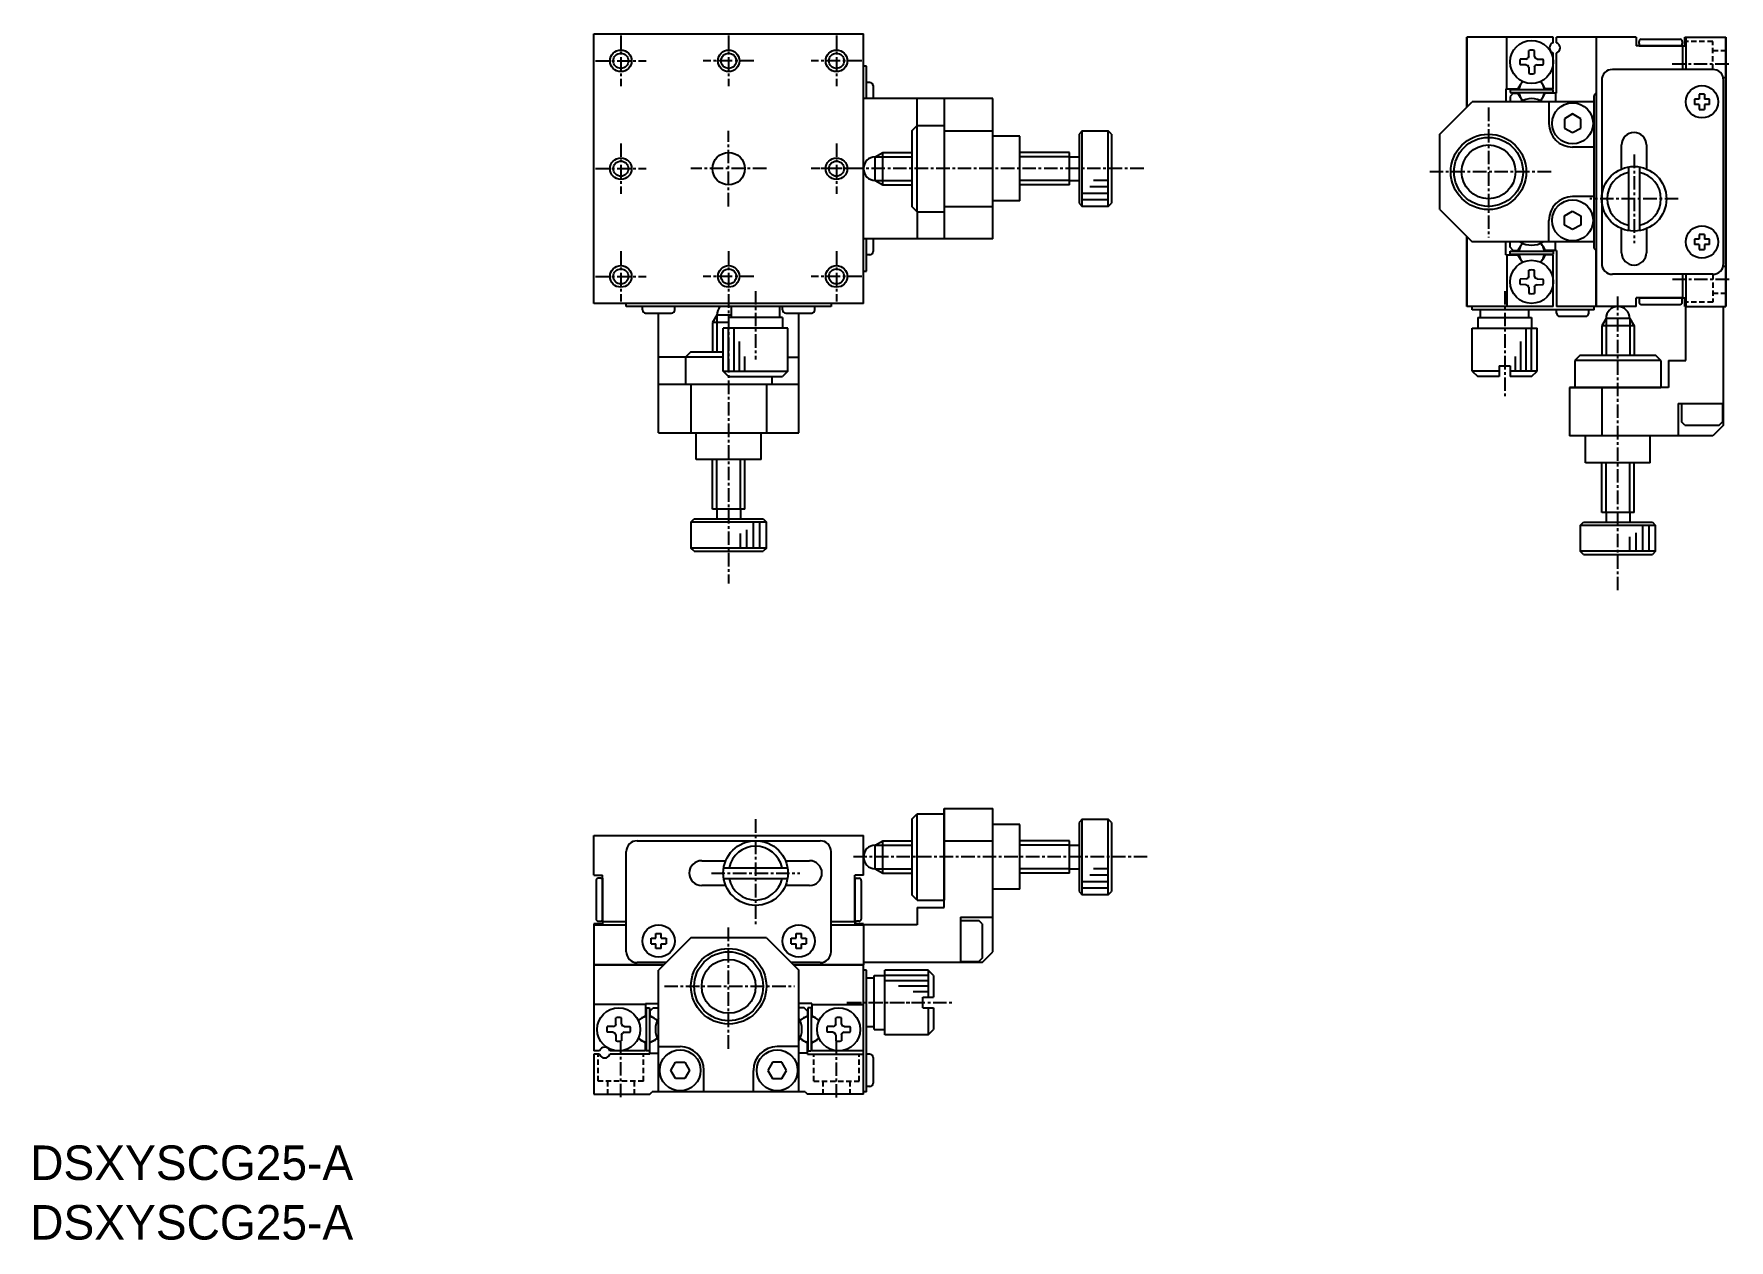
# Model space of a CAD drawing. Extents: x 399 to 557, y 177 to 289.
import ezdxf

# ---------------------------------------------------------------- set-up
doc = ezdxf.new("R2010")
doc.units = 0
doc.linetypes.add('CENTER', pattern=[2, 1.25, -0.25, 0.25, -0.25])
doc.linetypes.add('DASHED', pattern=[0.75, 0.5, -0.25])
doc.layers.get('0').update_dxf_attribs({"linetype": 'CONTINUOUS'})
doc.layers.add('CENTER', color=1, linetype='CENTER')

msp = doc.modelspace()

# ---------------------------------------------------------------- linework, layer by layer
at = {"color": 7, "linetype": 'CONTINUOUS'}
for p, q in [((451.33, 264.02), (451.33, 289.02)), ((451.33, 289.02), (476.33, 289.02)), ((476.33, 264.02), (476.33, 289.02)), ((532.31, 282.22), (532.31, 288.72)), ((532.31, 288.72), (532.31, 282.22)), ((540.31, 288.72), (532.31, 288.72)), ((536.01, 283.92), (536.01, 288.72)), ((540.31, 288.2), (540.31, 288.72)), ((544.31, 288.72), (540.61, 288.72)), ((540.61, 288.2), (540.61, 288.72)), ((544.31, 288.72), (544.31, 263.72)), ((548.01, 288.72), (544.31, 288.72)), ((544.31, 288.72), (544.31, 283.52)), ((548.01, 288.72), (548.01, 287.92)), ((552.31, 287.92), (548.01, 287.92)), ((548.28, 288.12), (548.28, 288.32)), ((548.28, 287.92), (552.51, 287.92)), ((548.48, 288.52), (552.08, 288.52)), ((548.48, 287.92), (552.08, 287.92)), ((549.48, 287.92), (551.08, 287.92)), ((552.28, 288.32), (552.28, 288.12)), ((552.31, 287.92), (552.31, 285.72)), ((552.51, 288.72), (556.31, 288.72)), ((552.51, 287.92), (552.51, 288.72)), ((552.61, 288.72), (552.61, 285.72)), ((556.31, 270.22), (556.31, 288.72)), ((556.31, 288.72), (556.31, 270.22)), ((537.81, 286.69), (537.24, 286.68)), ((537.81, 286.69), (537.97, 286.76)), ((538.04, 286.92), (537.97, 286.76)), ((538.04, 286.92), (538.05, 287.49)), ((538.58, 286.92), (538.57, 287.49)), ((538.58, 286.92), (538.65, 286.76)), ((538.81, 286.69), (538.65, 286.76)), ((538.81, 286.69), (539.38, 286.68)), ((540.31, 283.92), (540.31, 287.24)), ((540.61, 283.52), (540.61, 287.24)), ((476.63, 286.02), (476.33, 286.02)), ((476.63, 283.02), (476.63, 286.02)), ((537.81, 286.15), (537.24, 286.16)), ((537.81, 286.15), (537.97, 286.08)), ((538.04, 285.92), (537.97, 286.08)), ((538.04, 285.92), (538.05, 285.35)), ((538.58, 285.92), (538.57, 285.35)), ((538.58, 285.92), (538.65, 286.08)), ((538.81, 286.15), (538.65, 286.08)), ((538.81, 286.15), (539.38, 286.16)), ((544.81, 284.72), (544.81, 267.72)), ((555.11, 285.72), (545.81, 285.72)), ((556.11, 270.02), (556.11, 284.72)), ((476.93, 284.52), (476.63, 284.52)), ((477.23, 284.22), (477.23, 283.02)), ((535.91, 283.92), (535.91, 282.72)), ((535.91, 283.92), (537.04, 283.92)), ((536.31, 283.87), (540.31, 283.87)), ((536.31, 283.87), (536.31, 283.57)), ((536.31, 283.57), (540.31, 283.57)), ((536.61, 283.52), (536.31, 283.22)), ((536.31, 283.22), (536.31, 282.72)), ((536.61, 283.52), (537.04, 283.52)), ((537.27, 284.32), (537.04, 283.92)), ((537.27, 283.12), (537.04, 283.52)), ((539.57, 283.92), (539.34, 284.32)), ((539.34, 283.12), (539.57, 283.52)), ((540.31, 283.92), (539.57, 283.92)), ((540.61, 283.52), (539.57, 283.52)), ((540.31, 283.57), (540.31, 283.87)), ((540.51, 283.52), (540.51, 282.72)), ((544.31, 283.52), (544.11, 283.32)), ((544.11, 269.12), (544.11, 283.32)), ((554.36, 283.42), (553.86, 283.42)), ((553.86, 283.42), (553.86, 282.97)), ((554.36, 283.42), (554.36, 282.97)), ((488.33, 283.02), (476.33, 283.02)), ((481.33, 280.52), (481.33, 283.02)), ((483.83, 283.02), (483.83, 270.02)), ((488.33, 270.02), (488.33, 283.02)), ((529.81, 279.72), (532.81, 282.72)), ((544.11, 282.72), (532.81, 282.72)), ((539.91, 282.72), (539.91, 280.72)), ((542.11, 281.59), (541.36, 281.15)), ((542.86, 281.15), (542.11, 281.59)), ((553.41, 282.97), (553.41, 282.47)), ((553.86, 282.97), (553.41, 282.97)), ((553.86, 282.47), (553.41, 282.47)), ((553.86, 282.47), (553.86, 282.02)), ((553.86, 282.02), (554.36, 282.02)), ((554.81, 282.97), (554.36, 282.97)), ((554.36, 282.47), (554.36, 282.02)), ((554.81, 282.47), (554.36, 282.47)), ((554.81, 282.47), (554.81, 282.97)), ((480.83, 280.02), (481.33, 280.52)), ((480.83, 280.02), (480.83, 273.02)), ((481.33, 280.52), (483.83, 280.52)), ((483.83, 280.02), (488.33, 280.02)), ((496.63, 280.02), (496.33, 279.72)), ((496.63, 280.02), (499.03, 280.02)), ((499.33, 279.72), (499.03, 280.02)), ((541.36, 281.15), (541.36, 280.29)), ((541.36, 280.29), (542.11, 279.86)), ((542.11, 279.86), (542.86, 280.29)), ((542.86, 280.29), (542.86, 281.15)), ((490.83, 279.52), (488.33, 279.52)), ((490.83, 273.52), (490.83, 279.52)), ((496.33, 279.72), (496.33, 273.32)), ((499.33, 279.72), (499.33, 273.32)), ((529.81, 276.22), (529.81, 279.72)), ((544.11, 278.52), (542.11, 278.52)), ((546.66, 276.49), (546.66, 278.72)), ((548.96, 278.72), (548.96, 276.49)), ((477.43, 277.62), (478.12, 278.02)), ((477.43, 275.42), (477.43, 277.62)), ((478.12, 278.02), (480.83, 278.02)), ((478.12, 275.02), (478.12, 278.02)), ((495.43, 278.02), (490.83, 278.02)), ((495.43, 275.02), (495.43, 278.02)), ((495.43, 277.62), (496.33, 277.62)), ((477.43, 275.42), (478.12, 275.02)), ((495.43, 275.42), (496.33, 275.42)), ((529.81, 272.72), (529.81, 276.22)), ((547.31, 276.68), (547.31, 270.76)), ((548.31, 276.68), (548.31, 270.76)), ((478.12, 275.02), (480.83, 275.02)), ((495.43, 275.02), (490.83, 275.02)), ((544.11, 273.92), (542.11, 273.92)), ((481.33, 272.52), (480.83, 273.02)), ((481.33, 272.52), (483.83, 272.52)), ((481.33, 272.52), (481.33, 270.02)), ((483.83, 273.02), (488.33, 273.02)), ((490.83, 273.52), (488.33, 273.52)), ((496.33, 273.32), (496.63, 273.02)), ((499.03, 273.02), (496.63, 273.02)), ((499.03, 273.02), (499.33, 273.32)), ((529.81, 272.72), (532.81, 269.72)), ((541.36, 272.15), (542.11, 272.59)), ((541.36, 271.29), (541.36, 272.15)), ((542.11, 272.59), (542.86, 272.15)), ((542.86, 272.15), (542.86, 271.29)), ((539.91, 269.72), (539.91, 271.72)), ((542.11, 270.86), (541.36, 271.29)), ((542.86, 271.29), (542.11, 270.86)), ((546.66, 268.72), (546.66, 270.95)), ((548.96, 270.95), (548.96, 268.72)), ((488.33, 270.02), (476.33, 270.02)), ((476.63, 267.02), (476.63, 270.02)), ((477.23, 270.02), (477.23, 268.82)), ((532.31, 270.22), (532.31, 263.72)), ((532.31, 263.72), (532.31, 270.22)), ((544.11, 269.72), (532.81, 269.72)), ((535.91, 268.52), (535.91, 269.72)), ((536.31, 269.22), (536.31, 269.72)), ((536.61, 268.92), (536.31, 269.22)), ((536.61, 268.92), (537.04, 268.92)), ((537.27, 269.32), (537.04, 268.92)), ((539.34, 269.32), (539.57, 268.92)), ((540.61, 268.92), (539.57, 268.92)), ((540.51, 268.92), (540.51, 269.72)), ((540.61, 268.92), (540.61, 263.72)), ((544.11, 269.12), (544.31, 268.92)), ((544.31, 263.72), (544.31, 268.92)), ((553.86, 269.97), (553.41, 269.97)), ((553.41, 269.97), (553.41, 269.47)), ((553.86, 269.47), (553.41, 269.47)), ((554.36, 270.42), (553.86, 270.42)), ((553.86, 270.42), (553.86, 269.97)), ((553.86, 269.47), (553.86, 269.02)), ((553.86, 269.02), (554.36, 269.02)), ((554.36, 270.42), (554.36, 269.97)), ((554.81, 269.97), (554.36, 269.97)), ((554.36, 269.47), (554.36, 269.02)), ((554.81, 269.47), (554.36, 269.47)), ((554.81, 269.47), (554.81, 269.97)), ((556.11, 267.72), (556.11, 270.42)), ((556.31, 270.22), (556.31, 263.72)), ((556.31, 263.72), (556.31, 270.22)), ((476.93, 268.52), (476.63, 268.52)), ((535.91, 268.52), (537.04, 268.52)), ((536.01, 268.52), (536.01, 263.72)), ((536.31, 268.87), (540.31, 268.87)), ((536.31, 268.57), (536.31, 268.87)), ((536.31, 268.57), (540.31, 268.57)), ((537.27, 268.12), (537.04, 268.52)), ((539.57, 268.52), (539.34, 268.12)), ((540.31, 268.52), (539.57, 268.52)), ((540.31, 268.87), (540.31, 268.57)), ((540.31, 263.72), (540.31, 268.52)), ((476.33, 267.02), (476.63, 267.02)), ((537.81, 266.29), (537.24, 266.28)), ((537.81, 265.75), (537.24, 265.76)), ((537.81, 266.29), (537.97, 266.36)), ((537.81, 265.75), (537.97, 265.68)), ((538.04, 266.52), (537.97, 266.36)), ((538.04, 266.52), (538.05, 267.09)), ((538.58, 266.52), (538.57, 267.09)), ((538.58, 266.52), (538.65, 266.36)), ((538.81, 266.29), (538.65, 266.36)), ((538.81, 265.75), (538.65, 265.68)), ((538.81, 266.29), (539.38, 266.28)), ((538.81, 265.75), (539.38, 265.76)), ((555.11, 266.72), (545.81, 266.72)), ((552.31, 266.72), (552.31, 264.52)), ((552.61, 266.72), (552.61, 263.72)), ((538.04, 265.52), (537.97, 265.68)), ((538.04, 265.52), (538.05, 264.95)), ((538.58, 265.52), (538.57, 264.95)), ((538.58, 265.52), (538.65, 265.68)), ((548.01, 263.72), (548.01, 264.52)), ((552.31, 264.52), (548.01, 264.52)), ((548.28, 264.32), (548.28, 264.12)), ((548.48, 264.52), (552.08, 264.52)), ((549.48, 264.52), (551.08, 264.52)), ((552.28, 264.12), (552.28, 264.32)), ((552.31, 264.52), (552.51, 264.52)), ((552.51, 263.72), (552.51, 264.52)), ((476.33, 264.02), (451.33, 264.02)), ((454.33, 263.72), (454.33, 264.02)), ((473.33, 263.72), (454.33, 263.72)), ((455.83, 263.42), (455.83, 263.72)), ((456.13, 263.12), (458.53, 263.12)), ((457.33, 252.02), (457.33, 263.12)), ((458.83, 263.42), (458.83, 263.72)), ((462.73, 262.92), (462.33, 262.23)), ((464.08, 262.92), (462.73, 262.92)), ((468.83, 262.72), (463.83, 262.72)), ((463.83, 262.72), (463.83, 261.72)), ((464.08, 262.72), (464.08, 263.72)), ((468.58, 262.72), (468.58, 263.72)), ((468.83, 263.42), (468.83, 263.72)), ((468.83, 262.72), (468.83, 261.72)), ((469.13, 263.12), (471.53, 263.12)), ((470.33, 252.02), (470.33, 263.12)), ((471.83, 263.42), (471.83, 263.72)), ((473.33, 264.02), (473.33, 263.72)), ((540.31, 263.72), (532.31, 263.72)), ((532.81, 263.42), (532.81, 263.72)), ((544.11, 263.42), (532.81, 263.42)), ((544.11, 263.42), (532.81, 263.42)), ((533.31, 262.72), (533.31, 261.72)), ((533.31, 262.72), (538.31, 262.72)), ((533.56, 262.72), (533.56, 263.42)), ((538.06, 262.72), (538.06, 263.42)), ((538.31, 262.72), (538.31, 261.72)), ((544.31, 263.72), (540.61, 263.72)), ((540.61, 263.12), (540.61, 263.42)), ((540.91, 262.82), (543.31, 262.82)), ((543.61, 263.12), (543.61, 263.42)), ((544.11, 263.42), (544.11, 263.72)), ((548.01, 263.72), (544.31, 263.72)), ((545.21, 262.62), (544.81, 261.93)), ((547.41, 262.62), (545.21, 262.62)), ((547.41, 262.62), (547.81, 261.93)), ((548.48, 263.92), (552.08, 263.92)), ((552.51, 263.72), (556.31, 263.72)), ((552.61, 258.72), (552.61, 263.72)), ((556.11, 252.72), (556.11, 263.72)), ((462.33, 262.23), (462.33, 259.52)), ((463.83, 262.23), (462.33, 262.23)), ((469.33, 261.72), (463.33, 261.72)), ((463.33, 257.72), (463.33, 261.72)), ((469.33, 257.72), (469.33, 261.72)), ((532.81, 261.72), (538.81, 261.72)), ((532.81, 257.72), (532.81, 261.72)), ((538.81, 257.72), (538.81, 261.72)), ((547.81, 261.93), (544.81, 261.93)), ((544.81, 261.93), (544.81, 259.22)), ((547.81, 261.93), (547.81, 259.22)), ((460.33, 259.52), (459.83, 259.02)), ((460.33, 259.52), (463.33, 259.52)), ((459.83, 259.02), (457.33, 259.02)), ((459.83, 259.02), (459.83, 256.52)), ((469.33, 259.02), (470.33, 259.02)), ((535.31, 258.22), (536.31, 258.22)), ((535.31, 258.22), (535.31, 257.22)), ((536.31, 258.22), (536.31, 257.22)), ((542.81, 259.22), (542.31, 258.72)), ((542.31, 258.72), (542.31, 256.22)), ((542.81, 259.22), (549.81, 259.22)), ((550.31, 258.72), (549.81, 259.22)), ((550.31, 258.72), (550.31, 256.22)), ((551.01, 258.72), (551.01, 256.22)), ((551.01, 258.72), (552.61, 258.72)), ((457.33, 256.52), (470.33, 256.52)), ((460.33, 256.52), (460.33, 252.02)), ((463.33, 257.72), (469.33, 257.72)), ((463.83, 257.22), (463.33, 257.72)), ((463.83, 257.22), (468.83, 257.22)), ((467.33, 256.52), (467.33, 252.02)), ((467.83, 257.22), (467.83, 256.52)), ((469.33, 257.72), (468.83, 257.22)), ((532.81, 257.72), (533.31, 257.22)), ((535.31, 257.22), (533.31, 257.22)), ((538.31, 257.22), (536.31, 257.22)), ((538.31, 257.22), (538.81, 257.72)), ((541.81, 256.22), (541.81, 251.72)), ((551.01, 256.22), (541.81, 256.22)), ((541.81, 256.22), (550.31, 256.22)), ((544.81, 256.22), (544.81, 251.72)), ((551.91, 254.72), (556.11, 254.72)), ((551.91, 254.72), (551.91, 251.72)), ((552.21, 254.72), (552.21, 253.02)), ((556.01, 254.72), (556.01, 253.02)), ((457.33, 252.02), (470.33, 252.02)), ((460.83, 249.52), (460.83, 252.02)), ((466.83, 249.52), (466.83, 252.02)), ((555.11, 251.72), (541.81, 251.72)), ((543.31, 249.22), (543.31, 251.72)), ((549.31, 249.22), (549.31, 251.72)), ((552.51, 252.72), (552.21, 253.02)), ((552.51, 252.72), (555.71, 252.72)), ((556.11, 252.72), (555.11, 251.72)), ((555.71, 252.72), (556.01, 253.02)), ((466.83, 249.52), (460.83, 249.52)), ((462.33, 244.92), (462.33, 249.52)), ((465.33, 244.92), (465.33, 249.52)), ((549.31, 249.22), (543.31, 249.22)), ((544.81, 244.62), (544.81, 249.22)), ((547.81, 244.62), (547.81, 249.22)), ((460.33, 243.72), (460.63, 244.02)), ((460.63, 244.02), (467.03, 244.02)), ((465.33, 244.92), (462.33, 244.92)), ((462.73, 244.92), (462.73, 244.02)), ((464.93, 244.92), (464.93, 244.02)), ((467.03, 244.02), (467.33, 243.72)), ((547.81, 244.62), (544.81, 244.62)), ((545.21, 244.62), (545.21, 243.72)), ((547.41, 244.62), (547.41, 243.72)), ((460.33, 243.72), (460.33, 241.32)), ((467.33, 241.32), (467.33, 243.72)), ((542.81, 243.42), (543.11, 243.72)), ((542.81, 243.42), (542.81, 241.02)), ((543.11, 243.72), (549.51, 243.72)), ((549.51, 243.72), (549.81, 243.42)), ((549.81, 241.02), (549.81, 243.42)), ((460.63, 241.02), (460.33, 241.32)), ((460.63, 241.02), (467.03, 241.02)), ((467.33, 241.32), (467.03, 241.02)), ((543.11, 240.72), (542.81, 241.02)), ((543.11, 240.72), (549.51, 240.72)), ((549.81, 241.02), (549.51, 240.72)), ((483.83, 217.16), (488.33, 217.16)), ((483.83, 207.96), (483.83, 217.16)), ((483.83, 217.16), (483.83, 208.66)), ((488.33, 203.86), (488.33, 217.16)), ((480.83, 216.16), (481.33, 216.66)), ((480.83, 216.16), (480.83, 209.16)), ((481.33, 216.66), (483.83, 216.66)), ((490.83, 215.66), (488.33, 215.66)), ((490.83, 209.66), (490.83, 215.66)), ((496.63, 216.16), (496.33, 215.86)), ((496.33, 215.86), (496.33, 209.46)), ((496.63, 216.16), (499.03, 216.16)), ((499.33, 215.86), (499.03, 216.16)), ((499.33, 215.86), (499.33, 209.46)), ((451.33, 214.66), (476.33, 214.66)), ((451.33, 210.96), (451.33, 214.66)), ((455.33, 214.16), (472.33, 214.16)), ((476.33, 210.96), (476.33, 214.66)), ((477.43, 213.76), (478.12, 214.16)), ((478.12, 211.16), (478.12, 214.16)), ((478.12, 214.16), (480.83, 214.16)), ((483.83, 214.16), (488.33, 214.16)), ((495.43, 214.16), (490.83, 214.16)), ((495.43, 211.16), (495.43, 214.16)), ((454.33, 203.86), (454.33, 213.16)), ((461.33, 212.31), (463.56, 212.31)), ((469.1, 212.31), (471.33, 212.31)), ((473.33, 203.86), (473.33, 213.16)), ((477.43, 211.56), (477.43, 213.76)), ((495.43, 213.76), (496.33, 213.76)), ((451.33, 210.96), (452.13, 210.96)), ((452.13, 206.66), (452.13, 210.96)), ((463.37, 211.66), (469.29, 211.66)), ((476.33, 210.96), (475.53, 210.96)), ((475.53, 206.66), (475.53, 210.96)), ((477.43, 211.56), (478.12, 211.16)), ((478.12, 211.16), (480.83, 211.16)), ((495.43, 211.16), (490.83, 211.16)), ((495.43, 211.56), (496.33, 211.56)), ((451.53, 210.49), (451.53, 206.89)), ((451.93, 210.69), (451.73, 210.69)), ((452.13, 210.69), (452.13, 206.46)), ((452.13, 210.49), (452.13, 206.89)), ((452.13, 209.49), (452.13, 207.89)), ((463.56, 210.01), (461.33, 210.01)), ((463.37, 210.66), (469.29, 210.66)), ((471.33, 210.01), (469.1, 210.01)), ((475.53, 210.49), (475.53, 206.89)), ((475.53, 209.49), (475.53, 207.89)), ((475.73, 210.69), (475.93, 210.69)), ((476.13, 210.49), (476.13, 206.89)), ((481.33, 208.66), (480.83, 209.16)), ((490.83, 209.66), (488.33, 209.66)), ((496.33, 209.46), (496.63, 209.16)), ((499.03, 209.16), (496.63, 209.16)), ((499.03, 209.16), (499.33, 209.46)), ((481.33, 208.66), (483.83, 208.66)), ((481.33, 207.96), (483.83, 207.96)), ((481.33, 207.96), (481.33, 206.36)), ((451.33, 206.46), (451.33, 202.66)), ((452.13, 206.46), (451.33, 206.46)), ((451.33, 206.36), (454.33, 206.36)), ((451.73, 206.69), (451.93, 206.69)), ((452.13, 206.66), (454.33, 206.66)), ((473.33, 206.66), (475.53, 206.66)), ((473.33, 206.36), (476.33, 206.36)), ((475.53, 206.66), (475.53, 206.46)), ((476.33, 206.46), (475.53, 206.46)), ((475.93, 206.69), (475.73, 206.69)), ((476.33, 206.46), (476.33, 202.66)), ((481.33, 206.36), (476.33, 206.36)), ((485.33, 207.06), (485.33, 202.86)), ((485.33, 207.06), (488.33, 207.06)), ((485.33, 206.76), (487.03, 206.76)), ((487.33, 206.46), (487.03, 206.76)), ((487.33, 206.46), (487.33, 203.26)), ((456.63, 204.61), (456.63, 205.11)), ((456.63, 205.11), (457.08, 205.11)), ((456.63, 204.61), (457.08, 204.61)), ((457.08, 205.56), (457.58, 205.56)), ((457.08, 205.11), (457.08, 205.56)), ((457.08, 204.16), (457.08, 204.61)), ((460.33, 205.16), (457.33, 202.16)), ((457.58, 205.11), (457.58, 205.56)), ((457.58, 205.11), (458.03, 205.11)), ((457.58, 204.61), (458.03, 204.61)), ((457.58, 204.16), (457.58, 204.61)), ((458.03, 205.11), (458.03, 204.61)), ((463.83, 205.16), (460.33, 205.16)), ((467.33, 205.16), (463.83, 205.16)), ((467.33, 205.16), (470.33, 202.16)), ((469.63, 204.61), (469.63, 205.11)), ((469.63, 205.11), (470.08, 205.11)), ((469.63, 204.61), (470.08, 204.61)), ((470.08, 205.11), (470.08, 205.56)), ((470.08, 205.56), (470.58, 205.56)), ((470.08, 204.16), (470.08, 204.61)), ((470.58, 205.11), (470.58, 205.56)), ((470.58, 205.11), (471.03, 205.11)), ((470.58, 204.61), (471.03, 204.61)), ((470.58, 204.16), (470.58, 204.61)), ((471.03, 205.11), (471.03, 204.61)), ((458.03, 202.86), (455.33, 202.86)), ((457.58, 204.16), (457.08, 204.16)), ((472.33, 202.86), (469.63, 202.86)), ((470.58, 204.16), (470.08, 204.16)), ((487.33, 202.86), (476.33, 202.86)), ((485.33, 202.96), (487.03, 202.96)), ((487.33, 203.26), (487.03, 202.96)), ((487.33, 202.86), (488.33, 203.86)), ((457.83, 202.66), (451.33, 202.66)), ((451.33, 202.66), (457.83, 202.66)), ((451.33, 202.66), (451.33, 194.66)), ((457.33, 190.86), (457.33, 202.16)), ((469.83, 202.66), (476.33, 202.66)), ((476.33, 202.66), (469.83, 202.66)), ((470.33, 190.86), (470.33, 202.16)), ((476.33, 190.66), (476.33, 202.66)), ((476.33, 194.66), (476.33, 202.66)), ((476.63, 202.16), (476.33, 202.16)), ((476.63, 190.86), (476.63, 202.16)), ((476.63, 190.86), (476.63, 202.16)), ((477.33, 201.41), (476.63, 201.41)), ((477.33, 201.66), (478.33, 201.66)), ((477.33, 196.66), (477.33, 201.66)), ((478.33, 196.16), (478.33, 202.16)), ((482.33, 202.16), (478.33, 202.16)), ((482.83, 201.66), (482.33, 202.16)), ((482.83, 201.66), (482.83, 199.66)), ((456.13, 198.96), (451.33, 198.96)), ((456.13, 199.06), (457.33, 199.06)), ((456.13, 199.06), (456.13, 197.92)), ((456.18, 198.66), (456.18, 194.66)), ((456.18, 198.66), (456.48, 198.66)), ((456.48, 198.66), (456.48, 194.66)), ((456.53, 198.36), (456.83, 198.66)), ((456.53, 198.36), (456.53, 197.92)), ((456.83, 198.66), (457.33, 198.66)), ((471.53, 199.06), (470.33, 199.06)), ((470.83, 198.66), (470.33, 198.66)), ((471.13, 198.36), (470.83, 198.66)), ((471.13, 198.36), (471.13, 197.92)), ((471.18, 198.66), (471.18, 194.66)), ((471.48, 198.66), (471.18, 198.66)), ((471.48, 198.66), (471.48, 194.66)), ((471.53, 199.06), (471.53, 197.92)), ((471.53, 198.96), (476.33, 198.96)), ((481.83, 198.66), (481.83, 199.66)), ((481.83, 199.66), (482.83, 199.66)), ((481.83, 198.66), (482.83, 198.66)), ((482.83, 198.66), (482.83, 196.66)), ((453.13, 196.93), (452.56, 196.92)), ((453.13, 196.93), (453.29, 197)), ((453.36, 197.16), (453.29, 197)), ((453.36, 197.16), (453.37, 197.73)), ((453.9, 197.16), (453.89, 197.73)), ((453.9, 197.16), (453.97, 197)), ((454.13, 196.93), (453.97, 197)), ((454.13, 196.93), (454.7, 196.92)), ((455.73, 197.7), (456.13, 197.92)), ((456.92, 197.7), (456.53, 197.92)), ((470.73, 197.7), (471.13, 197.92)), ((471.92, 197.7), (471.53, 197.92)), ((473.53, 196.93), (472.96, 196.92)), ((473.53, 196.93), (473.69, 197)), ((473.76, 197.16), (473.69, 197)), ((473.76, 197.16), (473.77, 197.73)), ((474.3, 197.16), (474.29, 197.73)), ((474.3, 197.16), (474.37, 197)), ((474.53, 196.93), (474.37, 197)), ((474.53, 196.93), (475.1, 196.92)), ((477.33, 196.91), (476.63, 196.91)), ((477.33, 196.66), (478.33, 196.66)), ((482.33, 196.16), (482.83, 196.66)), ((453.13, 196.39), (452.56, 196.4)), ((453.13, 196.39), (453.29, 196.32)), ((453.36, 196.16), (453.29, 196.32)), ((453.36, 196.16), (453.37, 195.59)), ((453.9, 196.16), (453.89, 195.59)), ((453.9, 196.16), (453.97, 196.32)), ((454.13, 196.39), (453.97, 196.32)), ((454.13, 196.39), (454.7, 196.4)), ((456.13, 195.4), (455.73, 195.63)), ((456.13, 194.66), (456.13, 195.4)), ((456.92, 195.63), (456.53, 195.4)), ((456.53, 194.36), (456.53, 195.39)), ((457.33, 195.06), (459.33, 195.06)), ((470.33, 195.06), (468.33, 195.06)), ((470.73, 195.63), (471.13, 195.4)), ((471.13, 194.36), (471.13, 195.39)), ((471.53, 195.4), (471.92, 195.63)), ((471.53, 194.66), (471.53, 195.4)), ((473.53, 196.39), (472.96, 196.4)), ((473.53, 196.39), (473.69, 196.32)), ((473.76, 196.16), (473.69, 196.32)), ((473.76, 196.16), (473.77, 195.59)), ((474.3, 196.16), (474.29, 195.59)), ((474.3, 196.16), (474.37, 196.32)), ((474.53, 196.39), (474.37, 196.32)), ((474.53, 196.39), (475.1, 196.4)), ((482.33, 196.16), (478.33, 196.16)), ((451.85, 194.66), (451.33, 194.66)), ((451.85, 194.36), (451.33, 194.36)), ((451.33, 194.36), (451.33, 190.66)), ((456.13, 194.66), (452.8, 194.66)), ((456.53, 194.36), (452.8, 194.36)), ((456.48, 194.66), (456.18, 194.66)), ((456.53, 194.46), (457.33, 194.46)), ((458.46, 192.86), (458.89, 193.61)), ((458.89, 193.61), (459.76, 193.61)), ((459.76, 193.61), (460.19, 192.86)), ((467.89, 193.61), (467.46, 192.86)), ((468.76, 193.61), (467.89, 193.61)), ((469.19, 192.86), (468.76, 193.61)), ((471.13, 194.46), (470.33, 194.46)), ((471.13, 194.36), (476.33, 194.36)), ((471.18, 194.66), (471.48, 194.66)), ((476.33, 194.66), (471.53, 194.66)), ((476.33, 190.66), (476.33, 194.36)), ((476.93, 194.36), (476.63, 194.36)), ((477.23, 194.06), (477.23, 191.66)), ((458.89, 192.11), (458.46, 192.86)), ((459.76, 192.11), (458.89, 192.11)), ((460.19, 192.86), (459.76, 192.11)), ((461.53, 190.86), (461.53, 192.86)), ((466.13, 190.86), (466.13, 192.86)), ((467.46, 192.86), (467.89, 192.11)), ((467.89, 192.11), (468.76, 192.11)), ((468.76, 192.11), (469.19, 192.86)), ((451.33, 190.66), (456.53, 190.66)), ((456.53, 190.66), (456.73, 190.86)), ((470.93, 190.86), (456.73, 190.86)), ((470.93, 190.86), (471.13, 190.66)), ((476.33, 190.66), (471.13, 190.66)), ((476.63, 190.86), (476.33, 190.86)), ((476.93, 191.36), (476.63, 191.36))]:
    msp.add_line(p, q, dxfattribs=at)
at = {"color": 3, "linetype": 'DASHED'}
for p, q in [((555.11, 288.32), (552.61, 288.32)), ((555.11, 285.72), (555.11, 288.32)), ((555.11, 287.47), (556.31, 287.47)), ((556.08, 284.97), (556.31, 284.97)), ((556.08, 267.47), (556.31, 267.47)), ((555.11, 266.72), (555.11, 264.12)), ((555.11, 264.97), (556.31, 264.97)), ((555.11, 264.12), (552.61, 264.12)), ((451.73, 191.86), (451.73, 194.36)), ((455.93, 191.86), (455.93, 194.36)), ((471.73, 191.86), (471.73, 194.36)), ((475.93, 191.86), (475.93, 194.36)), ((455.93, 191.86), (451.73, 191.86)), ((452.58, 191.86), (452.58, 190.66)), ((455.08, 191.86), (455.08, 190.66)), ((471.73, 191.86), (475.93, 191.86)), ((472.58, 191.86), (472.58, 190.66)), ((475.08, 191.86), (475.08, 190.66))]:
    msp.add_line(p, q, dxfattribs=at)
at = {"color": 3, "linetype": 'CONTINUOUS'}
for p, q in [((481.33, 272.52), (481.33, 280.52)), ((496.63, 273.02), (496.63, 280.02)), ((499.03, 273.02), (499.03, 280.02)), ((477.43, 277.62), (480.83, 277.62)), ((495.43, 277.62), (490.83, 277.62)), ((477.43, 275.42), (480.83, 275.42)), ((495.43, 275.42), (490.83, 275.42)), ((499.03, 275.42), (497.68, 275.42)), ((499.03, 274.22), (496.63, 274.22)), ((499.03, 273.62), (496.63, 273.62)), ((499.03, 274.82), (497.33, 274.82)), ((462.73, 262.92), (462.73, 259.52)), ((545.21, 262.62), (545.21, 259.22)), ((547.41, 262.62), (547.41, 259.22)), ((463.83, 257.72), (463.83, 261.72)), ((464.33, 257.72), (464.33, 261.72)), ((537.81, 257.72), (537.81, 261.72)), ((538.31, 257.72), (538.31, 261.72)), ((464.83, 257.72), (464.83, 260.47)), ((537.31, 257.72), (537.31, 260.47)), ((463.33, 259.02), (459.83, 259.02)), ((465.33, 257.72), (465.33, 259.1)), ((536.81, 257.72), (536.81, 259.1)), ((550.31, 258.72), (542.31, 258.72)), ((535.31, 257.72), (532.81, 257.72)), ((538.81, 257.72), (536.31, 257.72)), ((462.73, 244.92), (462.73, 249.52)), ((464.93, 244.92), (464.93, 249.52)), ((545.21, 244.62), (545.21, 249.22)), ((547.41, 244.62), (547.41, 249.22)), ((467.33, 243.72), (460.33, 243.72)), ((464.93, 241.32), (464.93, 242.67)), ((465.53, 241.32), (465.53, 243.02)), ((466.13, 241.32), (466.13, 243.72)), ((466.73, 241.32), (466.73, 243.72)), ((549.81, 243.42), (542.81, 243.42)), ((547.41, 241.02), (547.41, 242.37)), ((548.01, 241.02), (548.01, 242.72)), ((548.61, 241.02), (548.61, 243.42)), ((549.21, 241.02), (549.21, 243.42)), ((467.33, 241.32), (460.33, 241.32)), ((549.81, 241.02), (542.81, 241.02)), ((481.33, 208.66), (481.33, 216.66)), ((496.63, 209.16), (496.63, 216.16)), ((499.03, 209.16), (499.03, 216.16)), ((477.43, 213.76), (480.83, 213.76)), ((495.43, 213.76), (490.83, 213.76)), ((477.43, 211.56), (480.83, 211.56)), ((495.43, 211.56), (490.83, 211.56)), ((499.03, 210.96), (497.33, 210.96)), ((499.03, 211.56), (497.68, 211.56)), ((499.03, 210.36), (496.63, 210.36)), ((499.03, 209.76), (496.63, 209.76)), ((482.33, 201.66), (478.33, 201.66)), ((482.33, 202.16), (482.33, 199.66)), ((482.33, 201.16), (478.33, 201.16)), ((482.33, 200.66), (479.58, 200.66)), ((482.33, 200.16), (480.95, 200.16)), ((482.33, 198.66), (482.33, 196.16))]:
    msp.add_line(p, q, dxfattribs=at)
at = {"color": 7, "linetype": 'CONTINUOUS'}
for centre, radius in [((538.31, 286.42), 2), ((453.83, 286.52), 0.7), ((463.83, 286.52), 0.7), ((473.83, 286.52), 0.7), ((554.11, 282.72), 1.5), ((542.11, 280.72), 1.9), ((534.31, 276.22), 3.5), ((534.31, 276.22), 2.5), ((453.83, 276.52), 0.7), ((463.83, 276.52), 1.5), ((473.83, 276.52), 0.7), ((547.81, 273.72), 3), ((542.11, 271.72), 1.9), ((554.11, 269.72), 1.5), ((538.31, 266.02), 2), ((453.83, 266.52), 0.7), ((463.83, 266.52), 0.7), ((473.83, 266.52), 0.7), ((466.33, 211.16), 3), ((457.33, 204.86), 1.5), ((470.33, 204.86), 1.5), ((463.83, 200.66), 3.5), ((463.83, 200.66), 2.5), ((453.63, 196.66), 2), ((474.03, 196.66), 2), ((459.33, 192.86), 1.9), ((468.33, 192.86), 1.9)]:
    msp.add_circle(centre, radius, dxfattribs=at)
at = {"color": 3, "linetype": 'CONTINUOUS'}
for centre, radius in [((453.83, 286.52), 1), ((463.83, 286.52), 1), ((473.83, 286.52), 1), ((534.31, 276.22), 3.2), ((453.83, 276.52), 1), ((473.83, 276.52), 1), ((453.83, 266.52), 1), ((463.83, 266.52), 1), ((473.83, 266.52), 1), ((463.83, 200.66), 3.2)]:
    msp.add_circle(centre, radius, dxfattribs=at)
at = {"color": 7, "linetype": 'CONTINUOUS'}
for centre, radius, start, end in [((540.46, 287.72), 0.5, 107.4578, 252.5422), ((540.46, 287.72), 0.5, 287.4576, 72.5424), ((548.48, 288.32), 0.2, 90, 180), ((548.48, 288.12), 0.2, 180, 270), ((552.08, 288.32), 0.2, 0, 90), ((552.08, 288.12), 0.2, 270, 0), ((538.31, 286.42), 1.1, 166.328, 193.672), ((538.31, 286.42), 1.1, 76.328, 103.672), ((538.31, 286.42), 1.1, 346.328, 13.672), ((538.31, 286.42), 1.1, 256.328, 283.672), ((545.81, 284.72), 1, 90, 180), ((555.11, 284.72), 1, 0, 90), ((476.93, 284.22), 0.3, 360, 90), ((538.31, 283.72), 1.19, 132.9283, 172.7622), ((538.31, 283.72), 1.19, 187.2378, 227.0717), ((538.4, 283.63), 1.32, 133.1314, 148.5453), ((538.4, 283.81), 1.32, 211.4547, 226.8672), ((538.31, 283.72), 1.19, 7.2378, 47.0717), ((538.22, 283.63), 1.32, 31.4547, 46.8672), ((538.31, 283.72), 1.19, 312.9283, 352.7622), ((538.22, 283.81), 1.32, 313.1328, 328.5453), ((538.31, 281.02), 2, 58.2117, 121.7883), ((542.11, 280.72), 2.2, 180, 270), ((547.81, 278.72), 1.15, 0, 180), ((477.43, 276.52), 1.1, 90, 270), ((547.81, 273.72), 2.5, 101.537, 258.463), ((547.81, 273.72), 2.5, 281.537, 78.463), ((542.11, 271.72), 2.2, 90, 180), ((538.31, 268.72), 1.19, 132.9283, 172.7622), ((538.31, 271.42), 2, 238.2115, 301.7885), ((538.4, 268.63), 1.32, 133.1328, 148.5453), ((538.22, 268.63), 1.32, 31.4547, 46.8672), ((538.31, 268.72), 1.19, 7.2378, 47.0717), ((476.93, 268.82), 0.3, 270, 360), ((538.31, 268.72), 1.19, 187.2378, 227.0717), ((538.4, 268.81), 1.32, 211.4547, 226.8686), ((538.31, 268.72), 1.19, 312.9283, 352.7622), ((538.22, 268.81), 1.32, 313.1328, 328.5453), ((545.81, 267.72), 1, 180, 270), ((547.81, 268.72), 1.15, 180, 0), ((555.11, 267.72), 1, 270, 0), ((538.31, 266.02), 1.1, 166.328, 193.672), ((538.31, 266.02), 1.1, 76.328, 103.672), ((538.31, 266.02), 1.1, 346.328, 13.672), ((538.31, 266.02), 1.1, 256.328, 283.672), ((548.48, 264.32), 0.2, 90, 180), ((552.08, 264.32), 0.2, 0, 90), ((456.13, 263.42), 0.3, 180, 270), ((458.53, 263.42), 0.3, 270, 0), ((463.83, 262.92), 1.1, 133.342, 180), ((469.13, 263.42), 0.3, 180, 270), ((471.53, 263.42), 0.3, 270, 0), ((540.91, 263.12), 0.3, 180, 270), ((543.31, 263.12), 0.3, 270, 0), ((546.31, 262.62), 1.1, 0, 180), ((548.48, 264.12), 0.2, 180, 270), ((552.08, 264.12), 0.2, 270, 0), ((455.33, 213.16), 1, 90, 180), ((472.33, 213.16), 1, 0, 90), ((461.33, 211.16), 1.15, 90, 270), ((466.33, 211.16), 2.5, 11.537, 168.463), ((471.33, 211.16), 1.15, 270, 90), ((477.43, 212.66), 1.1, 90, 270), ((451.73, 210.49), 0.2, 90, 180), ((451.93, 210.49), 0.2, 0, 90), ((466.33, 211.16), 2.5, 191.537, 348.463), ((475.73, 210.49), 0.2, 90, 180), ((475.93, 210.49), 0.2, 0, 90), ((451.73, 206.89), 0.2, 180, 270), ((451.93, 206.89), 0.2, 270, 0), ((475.73, 206.89), 0.2, 180, 270), ((475.93, 206.89), 0.2, 270, 0), ((455.33, 203.86), 1, 180, 270), ((472.33, 203.86), 1, 270, 0), ((453.63, 196.66), 1.1, 166.328, 193.672), ((453.63, 196.66), 1.1, 76.328, 103.672), ((453.63, 196.66), 1.1, 346.328, 13.672), ((456.33, 196.66), 1.19, 97.2378, 137.0717), ((456.42, 196.57), 1.32, 121.4547, 136.8686), ((456.33, 196.66), 1.19, 42.9283, 82.7622), ((456.24, 196.57), 1.32, 43.1328, 58.5453), ((459.03, 196.66), 2, 148.2117, 211.7883), ((468.63, 196.66), 2, 328.2115, 31.7885), ((471.33, 196.66), 1.19, 97.2378, 137.0717), ((471.42, 196.57), 1.32, 121.4547, 136.8672), ((471.33, 196.66), 1.19, 42.9283, 82.7622), ((471.24, 196.57), 1.32, 43.1314, 58.5453), ((474.03, 196.66), 1.1, 166.328, 193.672), ((474.03, 196.66), 1.1, 76.328, 103.672), ((474.03, 196.66), 1.1, 346.328, 13.672), ((452.33, 194.51), 0.5, 17.4578, 162.5422), ((453.63, 196.66), 1.1, 256.328, 283.672), ((456.33, 196.66), 1.19, 222.9283, 262.7622), ((456.42, 196.75), 1.32, 223.1328, 238.5453), ((456.33, 196.66), 1.19, 277.2378, 317.0717), ((456.24, 196.75), 1.32, 301.4547, 316.8672), ((459.33, 192.86), 2.2, 0, 90), ((468.33, 192.86), 2.2, 90, 180), ((471.42, 196.75), 1.32, 223.1328, 238.5453), ((471.33, 196.66), 1.19, 222.9283, 262.7622), ((471.33, 196.66), 1.19, 277.2378, 317.0717), ((471.24, 196.75), 1.32, 301.4547, 316.8672), ((474.03, 196.66), 1.1, 256.328, 283.672), ((452.33, 194.51), 0.5, 197.4576, 342.5424), ((476.93, 194.06), 0.3, 0, 90), ((476.93, 191.66), 0.3, 270, 0)]:
    msp.add_arc(centre, radius, start, end, dxfattribs=at)
at = {"layer": 'CENTER', "color": 1, "linetype": 'CENTER'}
for p, q in [((453.83, 288.86), (453.83, 284.18)), ((463.83, 288.86), (463.83, 284.18)), ((473.83, 288.86), (473.83, 284.18)), ((451.48, 286.52), (456.17, 286.52)), ((466.17, 286.52), (461.48, 286.52)), ((476.17, 286.52), (471.48, 286.52)), ((556.6, 286.22), (551.11, 286.22)), ((534.31, 282.18), (534.31, 270.12)), ((463.83, 273.02), (463.83, 280.02)), ((453.83, 278.86), (453.83, 274.18)), ((473.83, 278.86), (473.83, 274.18)), ((547.81, 277.82), (547.81, 269.62)), ((451.48, 276.52), (456.17, 276.52)), ((467.33, 276.52), (460.33, 276.52)), ((476.17, 276.52), (471.48, 276.52)), ((502.33, 276.52), (471.48, 276.52)), ((540.11, 276.22), (528.63, 276.22)), ((551.91, 273.72), (543.71, 273.72)), ((453.83, 268.86), (453.83, 264.18)), ((463.83, 268.86), (463.83, 238.02)), ((473.83, 268.86), (473.83, 264.18)), ((451.48, 266.52), (456.17, 266.52)), ((466.17, 266.52), (461.48, 266.52)), ((476.17, 266.52), (471.48, 266.52)), ((556.63, 266.22), (551.13, 266.22)), ((466.33, 265.15), (466.33, 258.82)), ((535.81, 265.15), (535.81, 255.42)), ((546.31, 237.4), (546.31, 264.68)), ((466.33, 216.16), (466.33, 206.16)), ((502.65, 212.66), (475.37, 212.66)), ((462.23, 211.16), (470.43, 211.16)), ((463.83, 194.86), (463.83, 206.34)), ((457.87, 200.66), (469.93, 200.66)), ((474.79, 199.16), (484.56, 199.16)), ((474.89, 199.16), (481.23, 199.16)), ((453.83, 190.37), (453.83, 195.86)), ((473.83, 190.34), (473.83, 195.83))]:
    msp.add_line(p, q, dxfattribs=at)

# ---------------------------------------------------------------- texts
at = {"color": 7, "linetype": 'CONTINUOUS'}
for p in [(399.04, 182.69), (399.04, 177.16)]:
    msp.add_text('DSXYSCG25-A', height=3.2, dxfattribs=at).set_placement(p)

doc.saveas('drawing.dxf')
